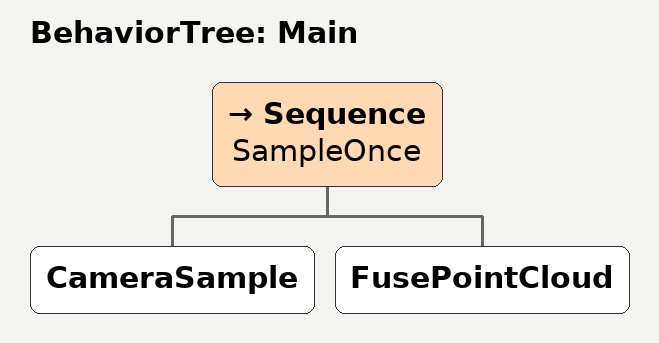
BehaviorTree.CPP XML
<?xml version="1.0"?>
<root main_tree_to_execute="Main">
  <!-- Exactly ONE child inside BehaviorTree -->
  <BehaviorTree ID="Main">
    <Sequence name="SampleOnce">
      <!-- Subscribes /camera/depth/color/points, filters (desk/ROI/robot mask),
           publishes to /nbv/filtered_cloud. All behavior is driven by YAML params. -->
      <CameraSample/>
      <!-- Optionally fuse the single sample into your map (no-op if your fuse node
           just listens to /nbv/filtered_cloud asynchronously) -->
      <FusePointCloud/>
    </Sequence>
  </BehaviorTree>
</root>
